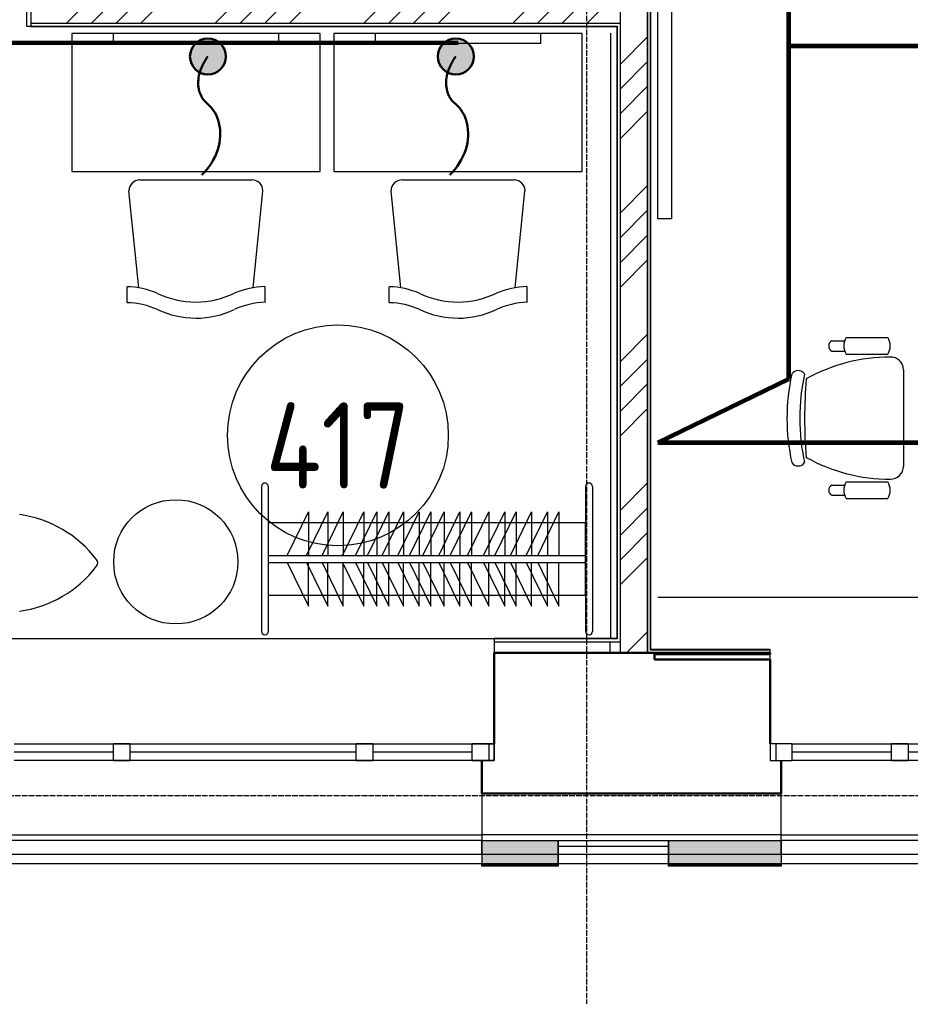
# Model space of a CAD drawing. Header units: millimetres. Extents: x -32 to 417638015, y -35 to 175284279.
# Drawn here: x 1332001 to 1335230, y 52921 to 56460 of the extents above; entities that cross this region are included whole.
import ezdxf
from ezdxf import colors
from ezdxf.entities.mleader import LeaderData, LeaderLine
from ezdxf.math import Vec2, Vec3

# ---------------------------------------------------------------- set-up
doc = ezdxf.new("R2010")
doc.units = ezdxf.units.MM
doc.linetypes.add('ADSK_Линия сетки', pattern=[25, 20, -2.5, 0, -2.5])
for name, color, linetype, lineweight in [('_ Окна', 7, 'Continuous', 9), ('_ЭМ_В полу', 26, 'Кабель в трубе', 60), ('_ЭМ_гофра', 5, 'Continuous', 60), ('Аннотация', 7, 'Continuous', 18), ('Ограждение', 7, 'Continuous', 9), ('Окна', 7, 'Continuous', 9), ('Оси', 253, 'Continuous', 9), ('Перекрытие', 7, 'Continuous', 18), ('Стены наружные', 7, 'Continuous', 18), ('Стены несущие', 7, 'Continuous', 30), ('Стены отделка', 7, 'Continuous', 30), ('Стены штриховка', 7, 'Continuous', 9), ('ТХ', 5, 'Continuous', 0), ('ТХ_Задание ЭОМ_СС', 6, 'Continuous', 0), ('ШТРИХОВКА', 252, 'Continuous', 15), ('ЭОМ_Кабельный вывод', 1, 'Continuous', 35)]:
    doc.layers.add(name, color=color, linetype=linetype, lineweight=lineweight)
doc.layers.add('_ЭМ_Надписи', color=7, linetype='Continuous')
doc.layers.add('Линии', color=7, linetype='Continuous', lineweight=9, true_color=0x00a600)
doc.styles.add('GOST Common', font='GOST_Common.ttf', dxfattribs={"width": 0.9, "height": 350})
doc.styles.add('ЭОМ', font='isocpeur.ttf', dxfattribs={"width": 0.85, "height": 250})
doc.linetypes.add('Кабель в трубе', pattern='A,8,[133,ltypeshp.shx,S=1,R=0,X=10,Y=1.3],-3,[130,ltypeshp.shx,S=1.5,R=-45,X=-1.5,Y=0],8', length=19)

# ---------------------------------------------------------------- blocks, each defined once
blk = doc.blocks.new('_ЭМ_ТХ2_4 Этаж')
at = {"color": 8, "linetype": 'Continuous'}
for p, q in [((45804.7, 3544.8), (45955.9, 3544.8)), ((45753.3, 3532.8), (45798.9, 3532.8)), ((45753.4, 3496.1), (45799.1, 3496.1)), ((45804.7, 3484.6), (45955.9, 3484.6)), ((46012.2, 3428.3), (46012.2, 3078.2)), ((45753.4, 3010.4), (45799.1, 3010.4)), ((45804.7, 3021.9), (45955.9, 3021.9)), ((45753.3, 2973.6), (45798.9, 2973.7)), ((45804.7, 2961.6), (45955.9, 2961.6))]:
    blk.add_line(p, q, dxfattribs=at)
for centre, radius, start, end in [((45854.7, 3514.7), 58.4, 148.9512, 211.049), ((45905.9, 3514.7), 58.4, 328.9512, 31.049), ((45761.9, 3514.4), 20.2, 114.6646, 245.1045), ((45963.7, 2849.8), 624.5, 89.8785, 119.0932), ((45966.8, 3428.9), 45.4, 359.2521, 92.1865), ((46337.9, 3252.5), 747.5, 167.6022, 192.398), ((45631, 3397.2), 28.1, 34.2917, 145.7085), ((46384.3, 3252.5), 747.5, 167.6022, 192.398), ((47416.2, 3252.5), 1761.9, 175.3454, 184.6062), ((45631, 3107.9), 28.1, 214.2904, 325.7099), ((45963.7, 3656.6), 624.5, 240.8941, 270.122), ((45966.8, 3077.6), 45.4, 267.8134, 0.7481), ((45761.8, 2992), 20.2, 114.6646, 245.1045), ((45854.7, 2991.7), 58.4, 148.9512, 211.049), ((45905.9, 2991.7), 58.4, 328.9512, 31.049)]:
    blk.add_arc(centre, radius, start, end, dxfattribs=at)
at = {"color": 8}
for centre, radius, start, end in [((42751.3, 2483.8), 424, 37.3378, 82.1483), ((43072.6, 2728.8), 20, 322.6622, 37.3378), ((42751.3, 2973.9), 424, 277.8517, 322.6622)]:
    blk.add_arc(centre, radius, start, end, dxfattribs=at)
at = {"layer": 'ТХ', "color": 8}
for p, q in [((43245.4, 4116.2), (43651.5, 4116.2)), ((44195.4, 4116.2), (44601.5, 4116.2)), ((43241.4, 3725.4), (43205.8, 4076.7)), ((43655.5, 3725.4), (43691, 4076.7)), ((44191.4, 3725.4), (44155.8, 4076.7)), ((44605.5, 3725.4), (44641, 4076.7)), ((43198.9, 3671.8), (43198.9, 3729.3)), ((43698.2, 3729.9), (43698.2, 3672.1)), ((44148.9, 3671.8), (44148.9, 3729.3)), ((44648.2, 3729.9), (44648.2, 3672.1))]:
    blk.add_line(p, q, dxfattribs=at)
for points in [[(45122.4, 3975.4), (45122.4, 5475.4), (45172.4, 5475.4), (45172.4, 3975.4)], [(42998.4, 4146.2), (43898.4, 4146.2), (43898.4, 4646.2), (42998.4, 4646.2)], [(43948.4, 4146.2), (44848.4, 4146.2), (44848.4, 4646.2), (43948.4, 4646.2)], [(43710.8, 2611.7), (44860.8, 2611.7), (44860.8, 2874.2), (43710.8, 2874.2)]]:
    blk.add_lwpolyline(points, close=True, dxfattribs=at)
for points in [[(43148.4, 4646.2), (43148.4, 4611.2), (43748.4, 4611.2), (43748.4, 4646.2)], [(44098.4, 4646.2), (44098.4, 4611.2), (44698.4, 4611.2), (44698.4, 4646.2)], [(43685.8, 3005.5), (43685.8, 2480.5)], [(43685.8, 3005.5), (43685.8, 3005.5)], [(43710.8, 3005.5), (43710.8, 2480.5)], [(44860.8, 3005.5), (44860.8, 2480.5)], [(44885.8, 3005.5), (44885.8, 2480.5)], [(43779.3, 2755.5), (43856.2, 2913.4), (43856.2, 2755.5)], [(43849.5, 2755.5), (43926.4, 2913.4), (43926.4, 2755.5)], [(43905.4, 2755.5), (43982.3, 2913.4), (43982.3, 2755.5)], [(43980, 2755.5), (44056.9, 2913.4), (44056.9, 2755.5)], [(44027.3, 2755.5), (44104.2, 2913.4), (44104.2, 2755.5)], [(44070.3, 2755.5), (44147.2, 2913.4), (44147.2, 2755.5)], [(44123.4, 2755.5), (44200.3, 2913.4), (44200.3, 2755.5)], [(44180.8, 2755.5), (44257.7, 2913.4), (44257.7, 2755.5)], [(44222.3, 2755.5), (44299.3, 2913.4), (44299.3, 2755.5)], [(44271.1, 2755.5), (44348, 2913.4), (44348, 2755.5)], [(44328.5, 2755.5), (44405.4, 2913.4), (44405.4, 2755.5)], [(44370, 2755.5), (44446.9, 2913.4), (44446.9, 2755.5)], [(44433.1, 2755.5), (44510, 2913.4), (44510, 2755.5)], [(44490.5, 2755.5), (44567.4, 2913.4), (44567.4, 2755.5)], [(44532.1, 2755.5), (44609, 2913.4), (44609, 2755.5)], [(44588, 2755.5), (44664.9, 2913.4), (44664.9, 2755.5)], [(44645.4, 2755.5), (44722.3, 2913.4), (44722.3, 2755.5)], [(44687, 2755.5), (44763.9, 2913.4), (44763.9, 2755.5)], [(43710.8, 2755.5), (44860.8, 2755.5)], [(43710.8, 2730.5), (44860.8, 2730.5)], [(43779.3, 2730.5), (43856.2, 2572.6), (43856.2, 2730.5)], [(43849.5, 2730.5), (43926.4, 2572.6), (43926.4, 2730.5)], [(43905.4, 2730.5), (43982.3, 2572.6), (43982.3, 2730.5)], [(43980, 2730.5), (44056.9, 2572.6), (44056.9, 2730.5)], [(44027.3, 2730.5), (44104.2, 2572.6), (44104.2, 2730.5)], [(44070.3, 2730.5), (44147.2, 2572.6), (44147.2, 2730.5)], [(44123.4, 2730.5), (44200.3, 2572.6), (44200.3, 2730.5)], [(44180.8, 2730.5), (44257.7, 2572.6), (44257.7, 2730.5)], [(44222.3, 2730.5), (44299.3, 2572.6), (44299.3, 2730.5)], [(44271.1, 2730.5), (44348, 2572.6), (44348, 2730.5)], [(44328.5, 2730.5), (44405.4, 2572.6), (44405.4, 2730.5)], [(44370, 2730.5), (44446.9, 2572.6), (44446.9, 2730.5)], [(44433.1, 2730.5), (44510, 2572.6), (44510, 2730.5)], [(44490.5, 2730.5), (44567.4, 2572.6), (44567.4, 2730.5)], [(44532.1, 2730.5), (44609, 2572.6), (44609, 2730.5)], [(44588, 2730.5), (44664.9, 2572.6), (44664.9, 2730.5)], [(44645.4, 2730.5), (44722.3, 2572.6), (44722.3, 2730.5)], [(44687, 2730.5), (44763.9, 2572.6), (44763.9, 2730.5)], [(44873.3, 2468), (44873.3, 2468)]]:
    blk.add_lwpolyline(points, dxfattribs=at)
blk.add_circle((43375.6, 2732.6), 225, dxfattribs=at)
for centre, radius, start, end in [((43245.4, 4076.7), 39.6, 90, 180), ((43651.5, 4076.7), 39.6, 360, 90), ((44195.4, 4076.7), 39.6, 90, 180), ((44601.5, 4076.7), 39.6, 360, 90), ((43187.7, 3414), 315.5, 67.3039, 87.9603), ((43709.4, 3414.6), 315.5, 92.0397, 112.6961), ((44137.7, 3414), 315.5, 67.3039, 87.9603), ((44659.4, 3414.6), 315.5, 92.0397, 112.6961), ((43448.7, 3995.2), 321.8, 244.3613, 269.9543), ((43442.6, 4013.3), 340, 270.9893, 295.2718), ((44398.7, 3995.2), 321.8, 244.3613, 269.9543), ((44392.6, 4013.3), 340, 270.9893, 295.2718), ((43189.9, 3368), 303.4, 66.7531, 88.2859), ((43448.6, 3937.2), 321.8, 244.3613, 269.9543), ((43448.1, 3938.3), 323, 270.0451, 295.5919), ((43711, 3372), 301.4, 92.3795, 114.1384), ((44139.9, 3368), 303.4, 66.7531, 88.2859), ((44398.6, 3937.2), 321.8, 244.3613, 269.9543), ((44398.1, 3938.3), 323, 270.0451, 295.5919), ((44661, 3372), 301.4, 92.3795, 114.1384), ((43698.3, 3005.5), 12.5, 0, 180), ((44873.3, 3005.5), 12.5, 0, 180), ((43698.3, 2480.5), 12.5, 180, 0), ((44873.3, 2480.5), 12.5, 180, 0)]:
    blk.add_arc(centre, radius, start, end, dxfattribs=at)
blk = doc.blocks.new('План 4 этажа')
at = {"layer": 'Ограждение', "transparency": 33554432}
for points in [[(38576.077, 1874.938), (38852.496, 1874.938), (38852.496, 1961.126), (38576.077, 1961.126), (38576.077, 1877.133)], [(39252.496, 1874.938), (39661.076, 1874.938), (39661.076, 1961.126), (39252.496, 1961.126), (39252.496, 1877.133)]]:
    blk.add_hatch(color=8, dxfattribs=at).paths.add_polyline_path(points)
h = blk.add_hatch(color=8, dxfattribs=at)
h.paths.add_polyline_path([(38576.077, 1869.348), (38852.496, 1869.348), (38852.496, 1870.615), (38576.077, 1870.615)])
h.paths.add_polyline_path([(38852.496, 1873.194), (38852.496, 1873.642), (38576.077, 1873.194)])
h = blk.add_hatch(color=8, dxfattribs=at)
h.paths.add_polyline_path([(39252.496, 1869.348), (39661.076, 1869.348), (39661.076, 1870.615), (39252.496, 1870.615)])
h.paths.add_polyline_path([(39661.076, 1873.194), (39661.076, 1873.642), (39252.496, 1873.194)])
at = {"layer": 'Стены штриховка'}
h = blk.add_hatch(dxfattribs=at)
h.set_pattern_fill('ANSI34', color=8, scale=20)
h.set_pattern_definition([(45, (591.94, 243.9), (-269.4077, 269.4077), []), (45, (681.74, 243.9), (-269.4077, 269.4077), []), (45, (771.54, 243.9), (-269.4077, 269.4077), []), (45, (861.35, 243.9), (-269.4077, 269.4077), [])])
h.paths.add_polyline_path([(37251.939, 8472.14), (37151.939, 8472.14), (37151.939, 8282.14), (37251.939, 8282.14)], flags=17)
h.paths.add_polyline_path([(39176.939, 2642.133), (39176.939, 8492.14), (39076.939, 8492.14), (39076.939, 5022.14), (37251.939, 5022.14), (37251.939, 7212.14), (37151.939, 7212.14), (37151.939, 5022.14), (36941.939, 5022.14), (36941.939, 4922.14), (39076.939, 4922.14), (39076.939, 2642.133)])
at = {"layer": '_ Окна', "color": 8, "lineweight": 18}
for p, q in [((37241.077, 2252.133), (37241.077, 2312.133)), ((37241.077, 2312.133), (37301.077, 2312.133)), ((37301.077, 2312.133), (37301.077, 2252.133)), ((38121.077, 2252.133), (38121.077, 2312.133)), ((38121.077, 2312.133), (38181.077, 2312.133)), ((38181.077, 2312.133), (38181.077, 2252.133)), ((38541.077, 2252.133), (38541.077, 2312.133)), ((38541.077, 2312.133), (38621.077, 2312.133)), ((38621.077, 2312.133), (38621.077, 2252.133)), ((39701.076, 2312.133), (39621.076, 2312.133)), ((39621.076, 2312.133), (39621.076, 2252.133)), ((39701.076, 2252.133), (39701.076, 2312.133)), ((40061.076, 2252.133), (40061.076, 2312.133)), ((40061.076, 2312.133), (40121.076, 2312.133)), ((40121.076, 2312.133), (40121.076, 2252.133)), ((37301.077, 2252.133), (37241.077, 2252.133)), ((38181.077, 2252.133), (38121.077, 2252.133)), ((38621.077, 2252.133), (38541.077, 2252.133)), ((39621.076, 2252.133), (39701.076, 2252.133)), ((40121.076, 2252.133), (40061.076, 2252.133))]:
    blk.add_line(p, q, dxfattribs=at)
at = {"layer": '_ Окна', "color": 8}
for p, q in [((38601.077, 2312.133), (38601.077, 2252.133)), ((39641.076, 2312.133), (39641.076, 2252.133)), ((37241.077, 2282.133), (36881.077, 2282.133)), ((38121.077, 2282.133), (37301.077, 2282.133)), ((38541.077, 2282.133), (38181.077, 2282.133)), ((40061.076, 2282.133), (39701.076, 2282.133)), ((40941.076, 2282.133), (40121.076, 2282.133))]:
    blk.add_line(p, q, dxfattribs=at)
at = {"layer": 'Линии', "color": 8}
blk.add_circle((38054.58, 3429.874), 400, dxfattribs=at)
at = {"layer": 'Ограждение', "color": 8}
for p, q in [((38576.077, 1961.126), (38576.077, 1962.133)), ((38576.077, 1961.126), (38576.077, 1912.133)), ((38576.077, 1912.133), (38576.077, 1961.126)), ((38852.496, 1961.126), (38576.077, 1961.126)), ((38852.496, 1961.126), (38576.077, 1961.126)), ((38852.496, 1942.133), (38852.496, 1961.126)), ((39252.496, 1961.126), (39252.496, 1942.133)), ((39661.076, 1961.126), (39252.496, 1961.126)), ((39661.076, 1961.126), (39252.496, 1961.126)), ((39650.076, 1962.133), (39661.076, 1962.133)), ((39661.076, 1962.133), (39661.076, 1961.126)), ((39661.076, 1961.126), (39661.076, 1912.133)), ((39661.076, 1912.133), (39661.076, 1961.126)), ((38852.496, 1942.133), (38852.496, 1869.342)), ((38852.496, 1870.665), (38852.496, 1942.133)), ((39252.496, 1942.133), (39252.496, 1870.665)), ((39252.496, 1869.342), (39252.496, 1942.133)), ((38576.077, 1877.133), (38576.077, 1870.665)), ((38576.077, 1869.342), (38576.077, 1877.133)), ((39661.076, 1877.133), (39661.076, 1869.342)), ((39661.076, 1870.665), (39661.076, 1877.133)), ((38576.077, 1870.665), (38576.077, 1874.938)), ((38576.077, 1874.938), (38576.077, 1873.642)), ((38852.496, 1874.938), (38576.077, 1874.938)), ((38576.077, 1873.642), (38576.077, 1870.665)), ((38576.077, 1870.665), (38576.077, 1873.642)), ((38576.077, 1873.642), (38576.077, 1870.665)), ((38852.496, 1873.642), (38576.077, 1873.642)), ((38576.077, 1872.868), (38576.077, 1873.194)), ((38852.496, 1873.194), (38576.077, 1873.194)), ((38576.077, 1870.951), (38576.077, 1872.868)), ((38576.077, 1872.868), (38576.077, 1870.951)), ((38852.496, 1872.868), (38576.077, 1872.868)), ((38576.077, 1870.615), (38576.077, 1870.951)), ((38852.496, 1870.951), (38576.077, 1870.951)), ((38576.077, 1869.348), (38576.077, 1870.665)), ((38576.077, 1870.665), (38576.077, 1869.342)), ((38852.496, 1870.665), (38576.077, 1870.665)), ((38852.496, 1870.615), (38576.077, 1870.615)), ((38576.077, 1870.336), (38576.077, 1869.348)), ((38852.496, 1870.336), (38576.077, 1870.336)), ((38852.496, 1869.348), (38576.077, 1869.348)), ((38852.496, 1869.342), (38576.077, 1869.342)), ((38852.496, 1873.642), (38852.496, 1874.938)), ((38852.496, 1874.938), (38852.496, 1870.665)), ((38852.496, 1870.665), (38852.496, 1873.642)), ((38852.496, 1873.642), (38852.496, 1870.665)), ((38852.496, 1870.665), (38852.496, 1873.642)), ((38852.496, 1873.194), (38852.496, 1872.868)), ((38852.496, 1870.951), (38852.496, 1872.868)), ((38852.496, 1872.868), (38852.496, 1870.951)), ((38852.496, 1870.951), (38852.496, 1870.615)), ((38852.496, 1869.342), (38852.496, 1870.665)), ((38852.496, 1870.665), (38852.496, 1869.348)), ((38852.496, 1869.348), (38852.496, 1870.336)), ((39252.496, 1870.665), (39252.496, 1874.938)), ((39252.496, 1874.938), (39252.496, 1873.642)), ((39661.076, 1874.938), (39252.496, 1874.938)), ((39252.496, 1873.642), (39252.496, 1870.665)), ((39252.496, 1870.665), (39252.496, 1873.642)), ((39252.496, 1873.642), (39252.496, 1870.665)), ((39661.076, 1873.642), (39252.496, 1873.642)), ((39252.496, 1872.868), (39252.496, 1873.194)), ((39661.076, 1873.194), (39252.496, 1873.194)), ((39252.496, 1870.951), (39252.496, 1872.868)), ((39252.496, 1872.868), (39252.496, 1870.951)), ((39661.076, 1872.868), (39252.496, 1872.868)), ((39252.496, 1870.615), (39252.496, 1870.951)), ((39661.076, 1870.951), (39252.496, 1870.951)), ((39252.496, 1869.348), (39252.496, 1870.665)), ((39252.496, 1870.665), (39252.496, 1869.342)), ((39661.076, 1870.665), (39252.496, 1870.665)), ((39661.076, 1870.615), (39252.496, 1870.615)), ((39252.496, 1870.336), (39252.496, 1869.348)), ((39661.076, 1870.336), (39252.496, 1870.336)), ((39661.076, 1869.348), (39252.496, 1869.348)), ((39661.076, 1869.342), (39252.496, 1869.342)), ((39661.076, 1873.642), (39661.076, 1874.938)), ((39661.076, 1874.938), (39661.076, 1870.665)), ((39661.076, 1870.665), (39661.076, 1873.642)), ((39661.076, 1873.642), (39661.076, 1870.665)), ((39661.076, 1870.665), (39661.076, 1873.642)), ((39661.076, 1873.194), (39661.076, 1872.868)), ((39661.076, 1870.951), (39661.076, 1872.868)), ((39661.076, 1872.868), (39661.076, 1870.951)), ((39661.076, 1870.951), (39661.076, 1870.615)), ((39661.076, 1869.342), (39661.076, 1870.665)), ((39661.076, 1870.665), (39661.076, 1869.348)), ((39661.076, 1869.348), (39661.076, 1870.336))]:
    blk.add_line(p, q, dxfattribs=at)
at = {"layer": 'Окна', "color": 8}
for p, q in [((36881.077, 2312.133), (37241.077, 2312.133)), ((37301.077, 2312.133), (37241.077, 2312.133)), ((37301.077, 2312.133), (38121.077, 2312.133)), ((38181.077, 2312.133), (38121.077, 2312.133)), ((38181.077, 2312.133), (38541.077, 2312.133)), ((38621.077, 2312.133), (38541.077, 2312.133)), ((38621.077, 2252.133), (38621.077, 2312.133)), ((39701.076, 2312.133), (39621.076, 2312.133)), ((39621.076, 2312.133), (39621.076, 2252.133)), ((39701.076, 2312.133), (40061.076, 2312.133)), ((40121.076, 2312.133), (40061.076, 2312.133)), ((40121.076, 2312.133), (40941.076, 2312.133)), ((37241.077, 2252.133), (36881.077, 2252.133)), ((37241.077, 2252.133), (37301.077, 2252.133)), ((38121.077, 2252.133), (37301.077, 2252.133)), ((38121.077, 2252.133), (38181.077, 2252.133)), ((38541.077, 2252.133), (38181.077, 2252.133)), ((38541.077, 2252.133), (38621.077, 2252.133)), ((39621.076, 2252.133), (39701.076, 2252.133)), ((40061.076, 2252.133), (39701.076, 2252.133)), ((40061.076, 2252.133), (40121.076, 2252.133)), ((40941.076, 2252.133), (40121.076, 2252.133))]:
    blk.add_line(p, q, dxfattribs=at)
at = {"layer": 'Оси', "color": 8, "linetype": 'ADSK_Линия сетки'}
for p, q in [((38956.505, -3353.101), (38956.505, 21083.278)), ((-10052.178, 2124.489), (51155.033, 2124.489))]:
    blk.add_line(p, q, dxfattribs=at)
at = {"layer": 'Перекрытие', "color": 8}
for p, q in [((36926.939, 4910.14), (36926.939, 4982.14)), ((36941.939, 4910.14), (36926.939, 4910.14)), ((41779.577, 2842.133), (39213.875, 2842.133))]:
    blk.add_line(p, q, dxfattribs=at)
at = {"layer": 'Стены наружные', "color": 8}
for p, q in [((36801.077, 2694.133), (38621.077, 2694.133)), ((36841.077, 1982.133), (38576.077, 1982.133)), ((39661.076, 1982.133), (41396.076, 1982.133)), ((38576.077, 1962.133), (36841.077, 1962.133)), ((39650.076, 1962.133), (39661.076, 1962.133)), ((41396.076, 1962.133), (39661.076, 1962.133)), ((8460.181, 1912.133), (39661.076, 1912.133)), ((38576.077, 1912.133), (41857.037, 1912.133)), ((38576.077, 1912.133), (38576.077, 1877.133)), ((39661.076, 1912.133), (39661.076, 1877.133)), ((41822.009, 1877.133), (36502.496, 1877.133))]:
    blk.add_line(p, q, dxfattribs=at)
at = {"layer": 'Стены несущие', "color": 8}
for p, q in [((38621.077, 2642.133), (38621.077, 2312.133)), ((38621.077, 2642.133), (39621.076, 2642.133)), ((39201.939, 2617.329), (39201.939, 2637.329)), ((39201.939, 2637.329), (39621.076, 2637.329)), ((39621.076, 2637.329), (39621.076, 2642.133)), ((39621.076, 2617.329), (39201.939, 2617.329)), ((39621.076, 2312.133), (39621.076, 2617.329)), ((38576.077, 2252.133), (38576.077, 2132.133)), ((39661.076, 2132.133), (39661.076, 2252.133)), ((38576.077, 2132.133), (39661.076, 2132.133))]:
    blk.add_line(p, q, dxfattribs=at)
at = {"layer": 'Стены отделка', "color": 8, "lineweight": 9}
for p, q in [((39188.939, 2654.133), (39188.939, 8460.14)), ((39076.939, 7856.544), (39076.939, 2642.133)), ((39176.939, 2642.133), (39176.939, 7852.14)), ((36941.939, 5034.14), (36941.939, 4910.14)), ((36941.939, 4910.14), (39064.939, 4910.14)), ((39064.939, 4910.14), (39064.939, 2694.133)), ((38621.077, 2694.133), (38621.077, 2642.133)), ((39064.939, 2694.133), (38621.077, 2694.133)), ((39041.505, 2642.133), (39041.505, 2682.133)), ((39041.939, 2682.133), (39076.939, 2682.133)), ((39621.076, 2654.133), (39188.939, 2654.133)), ((39621.076, 2642.133), (39621.076, 2654.133)), ((39621.076, 2617.329), (39621.076, 2637.329)), ((38576.077, 2132.133), (38576.077, 1962.133)), ((39661.076, 1962.133), (39661.076, 2132.133)), ((39661.076, 1982.133), (38576.077, 1982.133)), ((38576.077, 1962.133), (39661.076, 1962.133)), ((38852.496, 1962.133), (38852.496, 1942.133)), ((39252.496, 1942.133), (39252.496, 1962.133)), ((38852.496, 1942.133), (39252.496, 1942.133))]:
    blk.add_line(p, q, dxfattribs=at)
at = {"layer": 'Стены штриховка', "color": 8}
for p, q in [((39176.939, 8492.14), (39176.939, 2642.133)), ((39186.939, 2652.133), (39186.939, 8462.14)), ((39076.939, 7852.14), (39076.939, 2642.133)), ((39176.939, 7852.14), (39176.939, 2642.133)), ((39076.939, 4922.14), (36941.939, 4922.14)), ((39076.939, 4922.14), (39076.939, 2642.133)), ((36941.939, 4912.14), (39066.939, 4912.14)), ((39041.939, 4887.14), (39041.939, 2692.133)), ((39066.939, 4912.14), (39066.939, 2692.133)), ((39066.939, 2692.133), (38621.077, 2692.133)), ((38621.077, 2682.133), (39041.939, 2682.133)), ((39621.076, 2652.133), (39186.939, 2652.133))]:
    blk.add_line(p, q, dxfattribs=at)
at = {"layer": 'Аннотация', "color": 8, "lineweight": 9, "insert": (38054.58, 3392.925), "char_height": 312.5, "width": 520.21112, "attachment_point": 5, "line_spacing_factor": 1.022766, "style": 'GOST Common'}
blk.add_mtext('417', dxfattribs=at)
blk = doc.blocks.new('*U790')
at = {"lineweight": -2}
h = blk.add_hatch(color=0, dxfattribs=at)
h.dxf.hatch_style = 1
edge = h.paths.add_edge_path()
edge.add_arc((0, 0), 65, 0, 360)
at = {"color": 0, "lineweight": -2}
blk.add_lwpolyline([(0, 0, -0.089362), (-57, -29.4, -0.105459), (-111.3, -34.2, -0.18734), (-172, -1.7, 0.159257), (-240.6, 40.1, 0.13816), (-336.7, 35.9, 0.121425), (-429.2, -22)], format="xyb", dxfattribs=at)
blk.add_circle((0, 0), 65, dxfattribs=at)
at = {"color": 7, "style": 'GOST Common', "width": 0.9}
blk.add_attdef('ОБОРУДОВАНИЕ', (25.5, 114.7), '', height=250, dxfattribs=at)
blk = doc.blocks.new('*U791')
at = {"lineweight": -2}
h = blk.add_hatch(color=0, dxfattribs=at)
h.dxf.hatch_style = 1
edge = h.paths.add_edge_path()
edge.add_arc((0, 0), 65, 0, 360)
at = {"color": 0, "lineweight": -2}
blk.add_lwpolyline([(0, 0, -0.089362), (-57, -29.4, -0.105459), (-111.3, -34.2, -0.18734), (-172, -1.7, 0.159257), (-240.6, 40.1, 0.13816), (-336.7, 35.9, 0.121425), (-429.2, -22)], format="xyb", dxfattribs=at)
blk.add_circle((0, 0), 65, dxfattribs=at)
at = {"color": 7, "style": 'GOST Common', "width": 0.9}
blk.add_attdef('ОБОРУДОВАНИЕ', (25.5, 114.7), '', height=250, dxfattribs=at)

msp = doc.modelspace()

# ---------------------------------------------------------------- linework, layer by layer
at = {"layer": '_ЭМ_В полу', "ltscale": 25}
msp.add_lwpolyline([(1335554, 54926.5), (1334314.2, 54926.5)], dxfattribs=at)
at = {"layer": '_ЭМ_гофра', "linetype": 'ByBlock'}
for points in [[(1334788.6, 55157.8), (1334788.6, 63478.2)], [(1333590.2, 56374.5), (1331746.6, 56376.3)], [(1337183.8, 56364.3), (1334788.6, 56364.3)], [(1334788.6, 55157.8), (1334314.2, 54926.5)]]:
    msp.add_lwpolyline(points, dxfattribs=at)

# ---------------------------------------------------------------- block references
at = {"layer": 'ТХ_Задание ЭОМ_СС', "lineweight": 50}
msp.add_blockref('_ЭМ_ТХ2_4 Этаж', (1289191.8, 51763.2), dxfattribs=at)
at = {"layer": 'ШТРИХОВКА'}
msp.add_blockref('План 4 этажа', (1295100.3, 51524.3), dxfattribs=at)
at = {"layer": 'ЭОМ_Кабельный вывод', "lineweight": 30, "xscale": -1, "rotation": 270}
for name, p in [('*U790', (1332683.8, 56326.3)), ('*U791', (1333582.2, 56326.3))]:
    msp.add_blockref(name, p, dxfattribs=at)

# ---------------------------------------------------------------- leaders
at = {"layer": '_ЭМ_Надписи', "color": 7, "ltscale": 5}
ml = msp.add_multileader_mtext('Standard', dxfattribs=at)
ml.set_content('{\\fGOST Common|b0|i0|c204|p34;\\W0.9;\\C256;4ЩРС-2\\fISOCPEUR|b0|i0|c204|p34;\\W0.85; Гр.12 Резерв\\P\\fGOST Common|b0|i0|c0|p34;\\W0.9;h=\\fGOST Common|b0|i0|c204|p34;1\\fGOST Common|b0|i0|c0|p34;.\\fGOST Common|b0|i0|c204|p34;8м}', color=1, style='ЭОМ')
ml.set_leader_properties()
ml.build(insert=Vec2(0, 0))
ml.multileader.update_dxf_attribs({"text_left_attachment_type": 6, "text_right_attachment_type": 6, "dogleg_length": 0, "arrow_head_size": 200})
ctx = ml.context
ctx.base_point, ctx.char_height, ctx.arrow_head_size, ctx.landing_gap_size, ctx.plane_origin = Vec3(1337038.3, 60089.5), 250, 200, 0, Vec3(1321938, 79604.5)
ctx.left_attachment, ctx.right_attachment = 6, 6
notes = []
notes.append((ctx, [(0, (1, 1, 0), (1337038.3, 60089.5), (1, 0), 0, [(2, [(1334314.2, 58082.1), (1337183.8, 56364.3), (1337183.8, 56364.3)], 0, [])])]))
ctx.mtext.insert, ctx.mtext.width, ctx.mtext.defined_height, ctx.mtext.flow_direction = Vec3(1337038.3, 60389.5), 2273.288, 545.6, 5
ml = msp.add_multileader_mtext('Standard', dxfattribs=at)
ml.set_content('{\\fGOST Common|b0|i0|c0|p34;\\W0.9;\\C256;4\\fGOST Common|b0|i0|c204|p34;ЩРС\\fGOST Common|b0|i0|c0|p34;-2\\fISOCPEUR|b0|i0|c204|p34;\\W0.85; Гр.12\\P\\W1;\\C0;Раб.место учителя, ноутбук}', color=1, style='ЭОМ')
ml.set_leader_properties()
ml.build(insert=Vec2(0, 0))
ml.multileader.update_dxf_attribs({"text_left_attachment_type": 6, "text_right_attachment_type": 6, "dogleg_length": 0, "arrow_head_size": 200})
ctx = ml.context
ctx.base_point, ctx.char_height, ctx.arrow_head_size, ctx.landing_gap_size, ctx.plane_origin = Vec3(1333359.2, 49982.4, -64.3), 250, 200, 0, Vec3(1313150.7, 63435.3, -64.3)
ctx.left_attachment, ctx.right_attachment = 6, 6
notes.append((ctx, [(1, (1, 1, 0), (1335139.2, 49982.4, -64.3), (-1, 0), 0, [(0, [(1335554, 54744, -64.3)], 0, [])])]))
ctx.mtext.insert, ctx.mtext.width, ctx.mtext.defined_height, ctx.mtext.flow_direction = Vec3(1333359.2, 50307.4, -64.3), 2073.809, 545.6, 5
for ctx, leaders in notes:
    for number, flags, end, landing, length, lines in leaders:
        leader = LeaderData()
        leader.index, (leader.has_last_leader_line, leader.has_dogleg_vector, leader.attachment_direction) = number, flags
        leader.last_leader_point, leader.dogleg_vector, leader.dogleg_length = Vec3(end), Vec3(landing), length
        for number, points, colour, breaks in lines:
            line = LeaderLine()
            line.index, line.vertices, line.color, line.breaks = number, Vec3.list(points), colors.encode_raw_color(colour), breaks
            leader.lines.append(line)
        ctx.leaders.append(leader)

doc.saveas('drawing.dxf')
